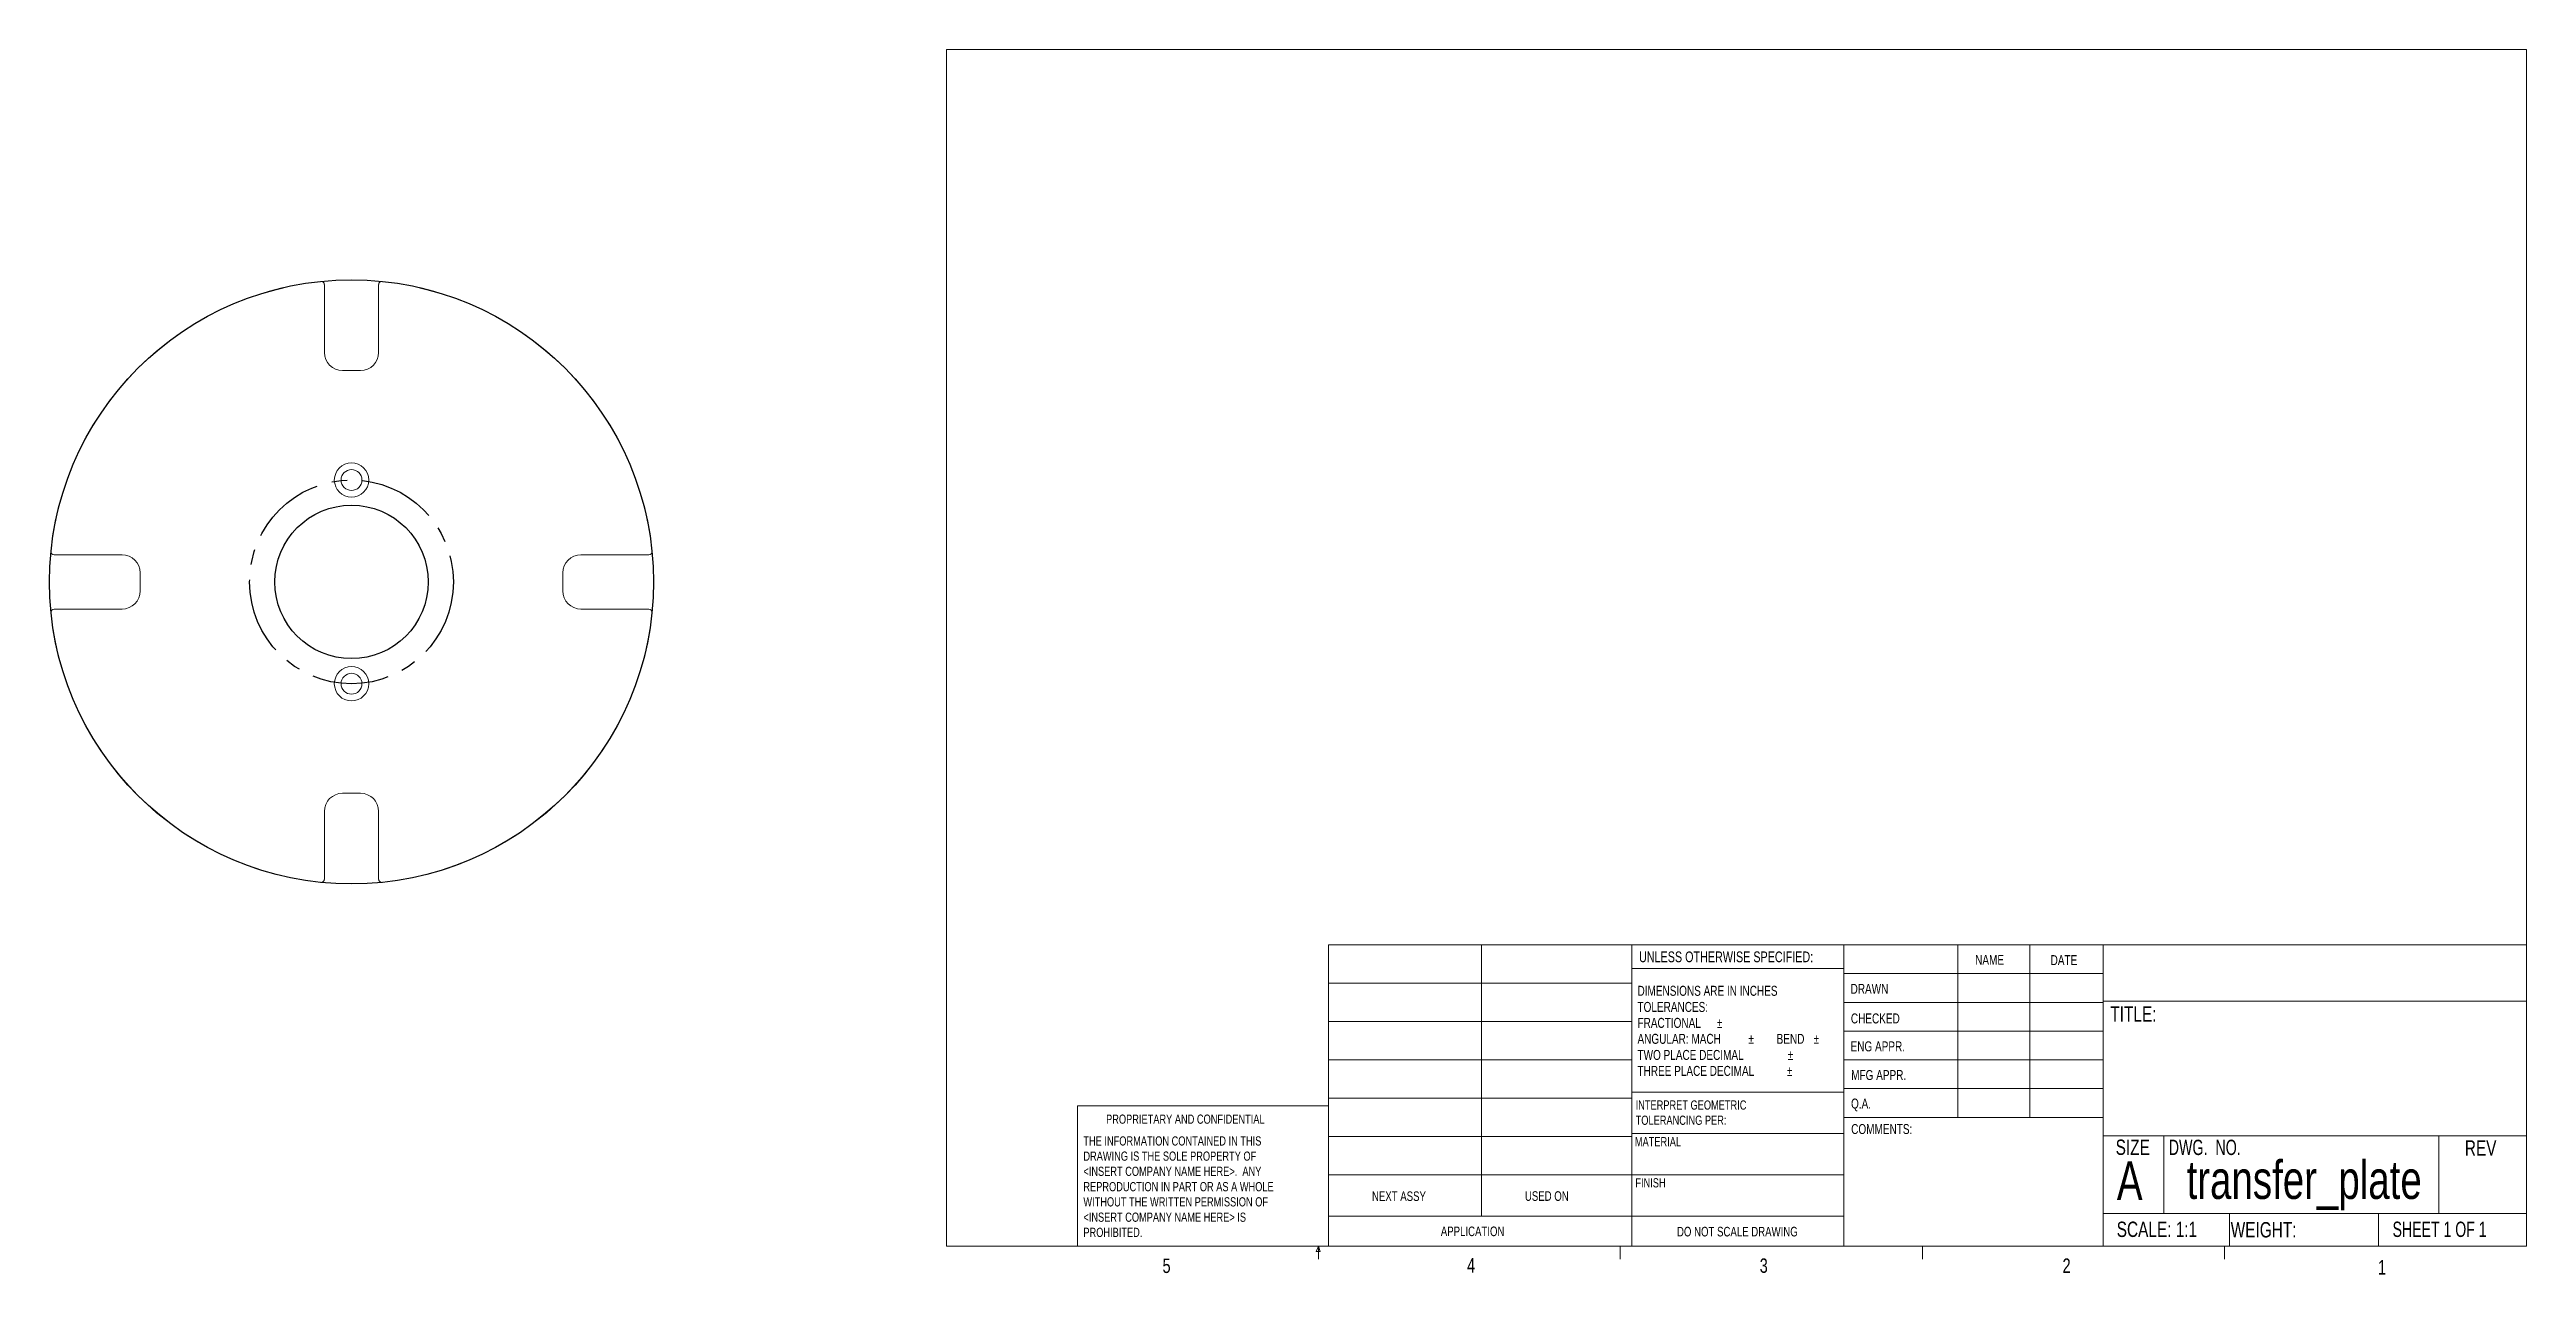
# Model space of a CAD drawing. Header units: inches. Extents: x -5.5 to 10.6, y 0.2 to 8.2.
import ezdxf

# ---------------------------------------------------------------- set-up
doc = ezdxf.new("R2010")
doc.units = ezdxf.units.IN
doc.header["$MEASUREMENT"] = 0
doc.linetypes.add('CENTERX2', pattern=[0.8, 0.5, -0.1, 0.1, -0.1])
doc.styles.add('SLDTEXTSTYLE0', font='TXT', dxfattribs={"width": 0.75})
doc.styles.add('SLDTEXTSTYLE1', font='TXT', dxfattribs={"width": 0.6875})
doc.styles.add('SLDTEXTSTYLE2', font='TXT', dxfattribs={"width": 0.694444})

# ---------------------------------------------------------------- blocks, each defined once
blk = doc.blocks.new('SW_NOTE_0')
at = {"color": 0, "linetype": 'Continuous', "lineweight": 0, "char_height": 0.06, "attachment_point": 1, "style": 'SLDTEXTSTYLE0'}
for s, insert in [('INTERPRET GEOMETRIC', (0, 0.077)), ('TOLERANCING PER:', (0, -0.022))]:
    blk.add_mtext(s, dxfattribs=dict(at, insert=insert))
blk = doc.blocks.new('SW_NOTE_1')
at = {"color": 0, "linetype": 'Continuous', "lineweight": 0, "char_height": 0.065, "attachment_point": 1, "style": 'SLDTEXTSTYLE0'}
for s, insert in [('DIMENSIONS ARE IN INCHES', (0, 0.084)), ('TOLERANCES:', (0, -0.021)), ('FRACTIONAL', (0, -0.125)), ('%%p', (0.518, -0.125)), ('ANGULAR: MACH', (0, -0.229)), ('%%p', (0.723, -0.229)), ('BEND', (0.907, -0.229)), ('%%p', (1.148, -0.229)), ('TWO PLACE DECIMAL', (0, -0.334)), ('THREE PLACE DECIMAL', (0, -0.438)), ('%%p', (0.974, -0.438)), ('%%p', (0.979, -0.334))]:
    blk.add_mtext(s, dxfattribs=dict(at, insert=insert))
blk = doc.blocks.new('SW_NOTE_2')
at = {"color": 0, "linetype": 'Continuous', "lineweight": 0, "char_height": 0.06, "attachment_point": 1, "style": 'SLDTEXTSTYLE0'}
for s, insert in [('THE INFORMATION CONTAINED IN THIS', (0, 0.077)), ('<INSERT COMPANY NAME HERE>.  ANY', (0, -0.121)), ('DRAWING IS THE SOLE PROPERTY OF', (0, -0.022)), ('WITHOUT THE WRITTEN PERMISSION OF', (0, -0.32)), ('REPRODUCTION IN PART OR AS A WHOLE', (0, -0.221)), ('<INSERT COMPANY NAME HERE> IS', (0, -0.42)), ('PROHIBITED.', (0, -0.519))]:
    blk.add_mtext(s, dxfattribs=dict(at, insert=insert))

msp = doc.modelspace()

# ---------------------------------------------------------------- linework, layer by layer
at = {"color": 7, "linetype": 'Continuous', "lineweight": 0}
for p, q in [((0.33, 8.192), (10.63, 8.192)), ((0.33, 8.192), (0.33, 0.392)), ((10.63, 0.392), (10.63, 8.192)), ((2.821, 2.356), (10.63, 2.356)), ((2.821, 0.392), (2.821, 2.356)), ((3.819, 2.356), (3.819, 0.588)), ((4.798, 0.392), (4.798, 2.356)), ((6.18, 2.356), (6.18, 0.392)), ((6.924, 2.356), (6.924, 1.231)), ((7.392, 2.356), (7.392, 1.231)), ((7.871, 2.356), (7.871, 0.392)), ((2.821, 2.106), (4.798, 2.106)), ((6.18, 2.202), (4.798, 2.202)), ((6.18, 2.169), (7.871, 2.169)), ((6.18, 1.981), (7.871, 1.981)), ((7.871, 1.989), (10.63, 1.989)), ((2.821, 1.856), (4.798, 1.856)), ((6.18, 1.794), (7.871, 1.794)), ((2.821, 1.606), (4.798, 1.606)), ((7.871, 1.606), (6.18, 1.606)), ((1.184, 0.392), (1.184, 1.306)), ((2.821, 1.306), (1.184, 1.306)), ((2.821, 1.356), (4.798, 1.356)), ((4.798, 1.396), (6.18, 1.396)), ((7.871, 1.419), (6.18, 1.419)), ((7.871, 1.231), (6.18, 1.231)), ((2.821, 1.106), (4.798, 1.106)), ((4.798, 1.126), (6.18, 1.126)), ((7.871, 1.112), (10.63, 1.112)), ((8.267, 1.112), (8.267, 0.605)), ((10.058, 1.112), (10.058, 0.605)), ((2.821, 0.856), (4.798, 0.856)), ((4.798, 0.856), (6.18, 0.856)), ((2.821, 0.588), (6.18, 0.588)), ((7.871, 0.605), (10.63, 0.605)), ((8.694, 0.605), (8.694, 0.392)), ((9.666, 0.605), (9.666, 0.392)), ((10.63, 0.392), (0.33, 0.392)), ((2.741, 0.357), (2.755, 0.392)), ((2.767, 0.357), (2.741, 0.357)), ((2.755, 0.392), (2.755, 0.307)), ((2.755, 0.392), (2.767, 0.357)), ((4.723, 0.392), (4.723, 0.307)), ((6.692, 0.392), (6.692, 0.307)), ((8.661, 0.392), (8.661, 0.307))]:
    msp.add_line(p, q, dxfattribs=at)
at = {"color": 7, "linetype": 'Continuous', "lineweight": 15}
for p, q in [((-3.725, 6.218), (-3.725, 6.661)), ((-3.371, 6.661), (-3.371, 6.218)), ((-3.489, 6.1), (-3.607, 6.1)), ((-5.487, 4.899), (-5.044, 4.899)), ((-2.052, 4.899), (-1.609, 4.899)), ((-4.926, 4.781), (-4.926, 4.663)), ((-2.17, 4.663), (-2.17, 4.781)), ((-5.044, 4.545), (-5.487, 4.545)), ((-1.609, 4.545), (-2.052, 4.545)), ((-3.607, 3.344), (-3.489, 3.344)), ((-3.725, 2.783), (-3.725, 3.226)), ((-3.371, 3.226), (-3.371, 2.783))]:
    msp.add_line(p, q, dxfattribs=at)
at = {"color": 7, "linetype": 'Continuous'}
for radius in [1.969, 0.5]:
    msp.add_circle((-3.548, 4.722), radius, dxfattribs=at)
at = {"color": 7, "linetype": 'Continuous', "lineweight": 15}
for centre, radius in [((-3.548, 5.386), 0.112), ((-3.548, 5.386), 0.068), ((-3.548, 4.722), 0.5), ((-3.548, 4.058), 0.112), ((-3.548, 4.058), 0.068)]:
    msp.add_circle(centre, radius, dxfattribs=at)
at = {"color": 7, "linetype": 'CENTERX2'}
msp.add_circle((-3.548, 4.722), 0.664, dxfattribs=at)
at = {"color": 7, "linetype": 'Continuous', "lineweight": 15}
for centre, radius, start, end in [((-3.548, 4.722), 1.969, 95.7973, 174.2027), ((-3.745, 6.661), 0.0197, 0, 95.7973), ((-3.351, 6.661), 0.0197, 84.2027, 180), ((-3.548, 4.722), 1.969, 5.7973, 84.2027), ((-3.607, 6.218), 0.118, 180, 270), ((-3.489, 6.218), 0.118, 270, 0), ((-5.487, 4.919), 0.0197, 174.2027, 270), ((-5.044, 4.781), 0.118, 0, 90), ((-2.052, 4.781), 0.118, 90, 180), ((-1.609, 4.919), 0.0197, 270, 5.7973), ((-5.487, 4.525), 0.0197, 90, 185.7973), ((-3.548, 4.722), 1.969, 185.7973, 264.2027), ((-5.044, 4.663), 0.118, 270, 0), ((-3.548, 4.722), 1.969, 275.7973, 354.2027), ((-2.052, 4.663), 0.118, 180, 270), ((-1.609, 4.525), 0.0197, 354.2027, 90), ((-3.607, 3.226), 0.118, 90, 180), ((-3.489, 3.226), 0.118, 0, 90), ((-3.745, 2.783), 0.0197, 264.2027, 0), ((-3.351, 2.783), 0.0197, 180, 275.7973)]:
    msp.add_arc(centre, radius, start, end, dxfattribs=at)

# ---------------------------------------------------------------- block references
at = {"color": 7, "linetype": 'Continuous', "lineweight": 0}
for name, p in [('SW_NOTE_1', (4.835, 2.005)), ('SW_NOTE_0', (4.823, 1.265)), ('SW_NOTE_2', (1.223, 1.031))]:
    msp.add_blockref(name, p, dxfattribs=at)

# ---------------------------------------------------------------- texts
for s, insert, char_height, attachment_point, style in [('UNLESS OTHERWISE SPECIFIED:', (4.845, 2.313), 0.07, 1, 'SLDTEXTSTYLE0'), ('NAME', (7.036, 2.291), 0.065, 1, 'SLDTEXTSTYLE0'), ('DATE', (7.528, 2.289), 0.065, 1, 'SLDTEXTSTYLE0'), ('DRAWN', (6.224, 2.102), 0.065, 1, 'SLDTEXTSTYLE0'), ('TITLE:', (7.917, 1.955), 0.1, 1, 'SLDTEXTSTYLE0'), ('CHECKED', (6.226, 1.909), 0.065, 1, 'SLDTEXTSTYLE0'), ('ENG APPR.', (6.224, 1.727), 0.065, 1, 'SLDTEXTSTYLE0'), ('MFG APPR.', (6.228, 1.54), 0.065, 1, 'SLDTEXTSTYLE0'), ('Q.A.', (6.227, 1.354), 0.065, 1, 'SLDTEXTSTYLE0'), ('PROPRIETARY AND CONFIDENTIAL', (1.371, 1.25), 0.06, 1, 'SLDTEXTSTYLE0'), ('COMMENTS:', (6.228, 1.188), 0.065, 1, 'SLDTEXTSTYLE0'), ('MATERIAL', (4.818, 1.103), 0.06, 1, 'SLDTEXTSTYLE0'), ('SIZE', (7.952, 1.087), 0.1, 1, 'SLDTEXTSTYLE0'), ('DWG.  NO.', (8.298, 1.086), 0.1, 1, 'SLDTEXTSTYLE2'), ('REV', (10.228, 1.082), 0.1, 1, 'SLDTEXTSTYLE0'), ('FINISH', (4.821, 0.835), 0.06, 1, 'SLDTEXTSTYLE0'), ('A', (7.96, 0.944), 0.25, 1, 'SLDTEXTSTYLE0'), ('transfer_plate', (9.181, 0.95), 0.25, 2, 'SLDTEXTSTYLE0'), ('NEXT ASSY', (3.104, 0.749), 0.0625, 1, 'SLDTEXTSTYLE0'), ('USED ON', (4.101, 0.75), 0.0625, 1, 'SLDTEXTSTYLE0'), ('APPLICATION', (3.553, 0.52), 0.0625, 1, 'SLDTEXTSTYLE0'), ('DO NOT SCALE DRAWING', (5.486, 0.518), 0.0625, 2, 'SLDTEXTSTYLE0'), ('SCALE: 1:1', (7.959, 0.552), 0.1, 1, 'SLDTEXTSTYLE0'), ('WEIGHT:', (8.702, 0.549), 0.1, 1, 'SLDTEXTSTYLE0'), ('SHEET 1 OF 1', (9.757, 0.552), 0.1, 1, 'SLDTEXTSTYLE1'), ('5', (1.739, 0.311), 0.0938, 1, 'SLDTEXTSTYLE0'), ('4', (3.724, 0.314), 0.0938, 1, 'SLDTEXTSTYLE0'), ('3', (5.632, 0.312), 0.0938, 1, 'SLDTEXTSTYLE0'), ('2', (7.606, 0.312), 0.0938, 1, 'SLDTEXTSTYLE0'), ('1', (9.662, 0.301), 0.0938, 1, 'SLDTEXTSTYLE0')]:
    msp.add_mtext(s, dxfattribs=dict(at, insert=insert, char_height=char_height, attachment_point=attachment_point, style=style))

doc.saveas('drawing.dxf')
